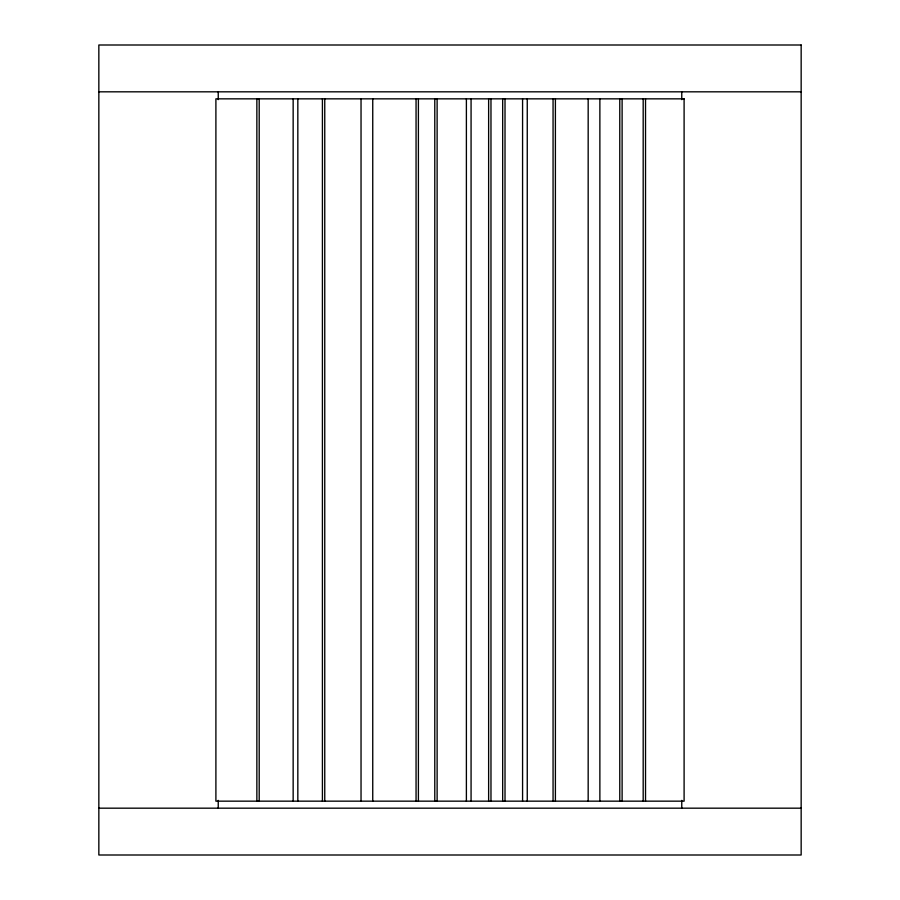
<?xml version="1.0" encoding="UTF-8"?>
<svg xmlns="http://www.w3.org/2000/svg" width="900" height="900" viewBox="0 0 900 900"><rect width="100%" height="100%" fill="white"/><g stroke="black" fill="none" stroke-linecap="round" stroke-linejoin="round"><path stroke-width="1.35" d="M98.843 91.823L801.158 91.823M98.843 808.178L801.158 808.178M681.761 91.823L681.761 99.619M681.761 800.381L681.761 808.178M645.525 98.843L645.525 801.158M643.185 98.843L643.185 801.158M622.114 98.843L622.114 801.158M619.774 98.843L619.774 801.158M599.873 98.843L599.873 801.158M588.173 98.843L588.173 801.158M555.401 98.843L555.401 801.158M553.061 98.843L553.061 801.158M527.254 98.843L527.254 801.158M522.574 98.843L522.574 801.158M505.012 98.843L505.012 801.158M502.673 98.843L502.673 801.158M490.973 98.843L490.973 801.158M488.632 98.843L488.632 801.158M471.071 98.843L471.071 801.158M466.391 98.843L466.391 801.158M437.119 98.843L437.119 801.158M434.779 98.843L434.779 801.158M418.399 98.843L418.399 801.158M416.059 98.843L416.059 801.158M372.746 98.843L372.746 801.158M361.035 98.843L361.035 801.158M324.754 98.843L324.754 801.158M322.414 98.843L322.414 801.158M297.832 98.843L297.832 801.158M293.152 98.843L293.152 801.158M259.2 98.843L259.2 801.158M256.86 98.843L256.86 801.158M218.239 91.823L218.239 99.619M218.239 800.381L218.239 808.178M801.158 45L98.843 45L98.843 855L801.158 855L801.158 45M684.101 98.843L215.899 98.843L215.899 801.158L684.101 801.158L684.101 98.843"/></g></svg>
